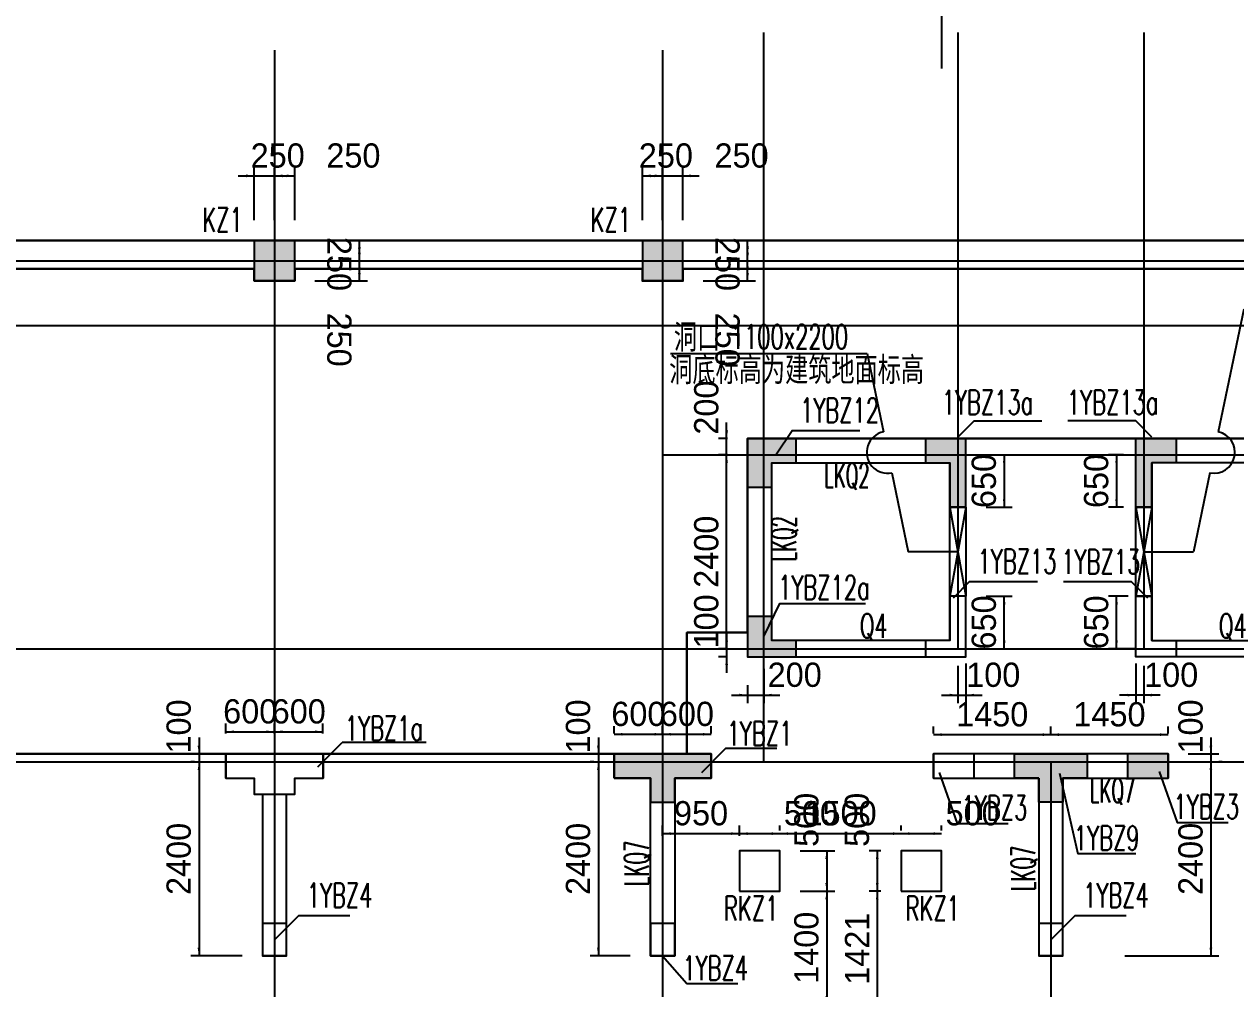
# Model space of a CAD drawing. Extents: x 387171 to 699106, y 11966 to 245688.
# Drawn here: x 615414 to 630395, y 222431 to 234364 of the extents above; entities that cross this region are included whole.
import ezdxf

# ---------------------------------------------------------------- set-up
doc = ezdxf.new("R2010")
doc.units = 0
doc.header["$LTSCALE"] = 100
doc.header["$MEASUREMENT"] = 0
for name, color, linetype in [('b边缘构件', 235, 'Continuous'), ('COLU', 7, 'Continuous'), ('DIM', 3, 'Continuous'), ('DOTE', 253, 'Continuous'), ('HATCH', 254, 'Continuous'), ('NUM', 7, 'Continuous'), ('Q-TEXT', 2, 'Continuous'), ('TEXT', 7, 'Continuous'), ('THIN', 7, 'Continuous'), ('wall-主楼', 2, 'Continuous'), ('wall-开洞', 5, 'Continuous'), ('Y阴影', 254, 'Continuous'), ('剪力墙开洞', 5, 'Continuous'), ('剪力墙身标注', 7, 'Continuous'), ('小尺寸', 4, 'Continuous')]:
    doc.layers.add(name, color=color, linetype=linetype)
doc.styles.add('hztxt', font='hztxt')
doc.styles.get("Standard").update_dxf_attribs({"font": 'standard'})
doc.dimstyles.get("Standard").update_dxf_attribs({"dimtxt": 300, "dimasz": 100, "dimexe": 100, "dimexo": 250, "dimgap": 100, "dimtad": 0, "dimtoh": 1, "dimdec": 0, "dimdsep": 46, "dimcen": 0.09, "dimclrt": 7, "dimadec": 0, "dimazin": 0, "dimtfac": 1, "dimtdec": 4, "dimtofl": 0, "dimtmove": 0, "dimatfit": 3, "dimfxl": 1, "dimtolj": 1, "dimtzin": 0, "dimarcsym": 0})

# ---------------------------------------------------------------- blocks, each defined once
blk = doc.blocks.new('*D383')
at = {"layer": '小尺寸', "color": 0, "linetype": 'ByBlock', "lineweight": -2}
for p, q in [((617908, 225588), (617908, 225711)), ((618508, 225588), (618508, 225711)), ((617908, 225611), (618508, 225611))]:
    blk.add_line(p, q, dxfattribs=at)
for points in [[(617908, 225611), (618008, 225627), (618008, 225594)], [(618508, 225611), (618408, 225594), (618408, 225627)]]:
    blk.add_solid(points, dxfattribs=at)
at = {"layer": '小尺寸', "color": 7, "linetype": 'Continuous', "lineweight": -2, "insert": (618208, 225861), "char_height": 300, "width": 556.67, "attachment_point": 5, "style": 'hztxt'}
blk.add_mtext('600', dxfattribs=at)
blk = doc.blocks.new('*D2960')
at = {"layer": '小尺寸', "color": 0, "linetype": 'ByBlock', "lineweight": -2}
for p, q in [((618508, 225588), (618508, 225711)), ((619108, 225588), (619108, 225711)), ((618508, 225611), (619108, 225611))]:
    blk.add_line(p, q, dxfattribs=at)
for points in [[(618508, 225611), (618608, 225627), (618608, 225594)], [(619108, 225611), (619008, 225594), (619008, 225627)]]:
    blk.add_solid(points, dxfattribs=at)
at = {"layer": '小尺寸', "color": 7, "linetype": 'Continuous', "lineweight": -2, "insert": (618808, 225861), "char_height": 300, "width": 556.67, "attachment_point": 5, "style": 'hztxt'}
blk.add_mtext('600', dxfattribs=at)
blk = doc.blocks.new('*D2564')
at = {"layer": '小尺寸', "color": 0, "linetype": 'ByBlock', "lineweight": -2}
for p, q in [((617575, 225538), (617575, 225038)), ((617658, 225338), (617475, 225338)), ((617519, 225238), (617475, 225238))]:
    blk.add_line(p, q, dxfattribs=at)
for points in [[(617575, 225338), (617558, 225438), (617591, 225438)], [(617575, 225238), (617591, 225138), (617558, 225138)]]:
    blk.add_solid(points, dxfattribs=at)
at = {"layer": '小尺寸', "color": 7, "linetype": 'Continuous', "lineweight": -2, "insert": (617325, 225676), "char_height": 300, "width": 476.67, "attachment_point": 5, "rotation": 90, "style": 'hztxt'}
blk.add_mtext('100', dxfattribs=at)
blk = doc.blocks.new('*D2138')
at = {"layer": '小尺寸', "color": 0, "linetype": 'ByBlock', "lineweight": -2}
for p, q in [((617519, 225238), (617475, 225238)), ((617575, 225238), (617575, 222838)), ((618108, 222838), (617475, 222838))]:
    blk.add_line(p, q, dxfattribs=at)
for points in [[(617575, 225238), (617591, 225138), (617558, 225138)], [(617575, 222838), (617558, 222938), (617591, 222938)]]:
    blk.add_solid(points, dxfattribs=at)
at = {"layer": '小尺寸', "color": 7, "linetype": 'Continuous', "lineweight": -2, "insert": (617325, 224038), "char_height": 300, "width": 785, "attachment_point": 5, "rotation": 90, "style": 'hztxt'}
blk.add_mtext('2400', dxfattribs=at)
blk = doc.blocks.new('*D2083')
at = {"layer": '小尺寸', "color": 0, "linetype": 'ByBlock', "lineweight": -2}
for p, q in [((622708, 225588), (622708, 225680)), ((623308, 225588), (623308, 225680)), ((622708, 225580), (623308, 225580))]:
    blk.add_line(p, q, dxfattribs=at)
for points in [[(622708, 225580), (622808, 225596), (622808, 225563)], [(623308, 225580), (623208, 225563), (623208, 225596)]]:
    blk.add_solid(points, dxfattribs=at)
at = {"layer": '小尺寸', "color": 7, "linetype": 'Continuous', "lineweight": -2, "insert": (623008, 225830), "char_height": 300, "width": 556.67, "attachment_point": 5, "style": 'hztxt'}
blk.add_mtext('600', dxfattribs=at)
blk = doc.blocks.new('*D1660')
at = {"layer": '小尺寸', "color": 0, "linetype": 'ByBlock', "lineweight": -2}
for p, q in [((623308, 225588), (623308, 225680)), ((623908, 225588), (623908, 225680)), ((623308, 225580), (623908, 225580))]:
    blk.add_line(p, q, dxfattribs=at)
for points in [[(623308, 225580), (623408, 225596), (623408, 225563)], [(623908, 225580), (623808, 225563), (623808, 225596)]]:
    blk.add_solid(points, dxfattribs=at)
at = {"layer": '小尺寸', "color": 7, "linetype": 'Continuous', "lineweight": -2, "insert": (623608, 225830), "char_height": 300, "width": 556.67, "attachment_point": 5, "style": 'hztxt'}
blk.add_mtext('600', dxfattribs=at)
blk = doc.blocks.new('*D1236')
at = {"layer": '小尺寸', "color": 0, "linetype": 'ByBlock', "lineweight": -2}
for p, q in [((626658, 225588), (626658, 225675)), ((628108, 225588), (628108, 225675)), ((626658, 225575), (628108, 225575))]:
    blk.add_line(p, q, dxfattribs=at)
for points in [[(626658, 225575), (626758, 225592), (626758, 225558)], [(628108, 225575), (628008, 225558), (628008, 225592)]]:
    blk.add_solid(points, dxfattribs=at)
at = {"layer": '小尺寸', "color": 7, "linetype": 'Continuous', "lineweight": -2, "insert": (627383, 225825), "char_height": 300, "width": 695, "attachment_point": 5, "style": 'hztxt'}
blk.add_mtext('1450', dxfattribs=at)
blk = doc.blocks.new('*D803')
at = {"layer": '小尺寸', "color": 0, "linetype": 'ByBlock', "lineweight": -2}
for p, q in [((628108, 225588), (628108, 225675)), ((629558, 225588), (629558, 225675)), ((628108, 225575), (629558, 225575))]:
    blk.add_line(p, q, dxfattribs=at)
for points in [[(628108, 225575), (628208, 225592), (628208, 225558)], [(629558, 225575), (629458, 225558), (629458, 225592)]]:
    blk.add_solid(points, dxfattribs=at)
at = {"layer": '小尺寸', "color": 7, "linetype": 'Continuous', "lineweight": -2, "insert": (628833, 225825), "char_height": 300, "width": 695, "attachment_point": 5, "style": 'hztxt'}
blk.add_mtext('1450', dxfattribs=at)
blk = doc.blocks.new('*D748')
at = {"layer": '小尺寸', "color": 0, "linetype": 'ByBlock', "lineweight": -2}
for p, q in [((630087, 225538), (630087, 225038)), ((629808, 225338), (630187, 225338)), ((629808, 225238), (630187, 225238))]:
    blk.add_line(p, q, dxfattribs=at)
for points in [[(630087, 225338), (630070, 225438), (630104, 225438)], [(630087, 225238), (630104, 225138), (630070, 225138)]]:
    blk.add_solid(points, dxfattribs=at)
at = {"layer": '小尺寸', "color": 7, "linetype": 'Continuous', "lineweight": -2, "insert": (629837, 225676), "char_height": 300, "width": 476.67, "attachment_point": 5, "rotation": 90, "style": 'hztxt'}
blk.add_mtext('100', dxfattribs=at)
blk = doc.blocks.new('*D343')
at = {"layer": '小尺寸', "color": 0, "linetype": 'ByBlock', "lineweight": -2}
for p, q in [((630087, 225238), (630087, 222838)), ((630225, 225238), (630187, 225238)), ((629025, 222838), (630187, 222838))]:
    blk.add_line(p, q, dxfattribs=at)
for points in [[(630087, 225238), (630104, 225138), (630070, 225138)], [(630087, 222838), (630070, 222938), (630104, 222938)]]:
    blk.add_solid(points, dxfattribs=at)
at = {"layer": '小尺寸', "color": 7, "linetype": 'Continuous', "lineweight": -2, "insert": (629837, 224038), "char_height": 300, "width": 785, "attachment_point": 5, "rotation": 90, "style": 'hztxt'}
blk.add_mtext('2400', dxfattribs=at)
blk = doc.blocks.new('*D2776')
at = {"layer": '小尺寸', "color": 0, "linetype": 'ByBlock', "lineweight": -2}
for p, q in [((622513, 225538), (622513, 225038)), ((622458, 225338), (622413, 225338)), ((622458, 225238), (622413, 225238))]:
    blk.add_line(p, q, dxfattribs=at)
for points in [[(622513, 225338), (622497, 225438), (622530, 225438)], [(622513, 225238), (622530, 225138), (622497, 225138)]]:
    blk.add_solid(points, dxfattribs=at)
at = {"layer": '小尺寸', "color": 7, "linetype": 'Continuous', "lineweight": -2, "insert": (622263, 225676), "char_height": 300, "width": 476.67, "attachment_point": 5, "rotation": 90, "style": 'hztxt'}
blk.add_mtext('100', dxfattribs=at)
blk = doc.blocks.new('*D2378')
at = {"layer": '小尺寸', "color": 0, "linetype": 'ByBlock', "lineweight": -2}
for p, q in [((622458, 225238), (622413, 225238)), ((622513, 225238), (622513, 222838)), ((622908, 222838), (622413, 222838))]:
    blk.add_line(p, q, dxfattribs=at)
for points in [[(622513, 225238), (622530, 225138), (622497, 225138)], [(622513, 222838), (622497, 222938), (622530, 222938)]]:
    blk.add_solid(points, dxfattribs=at)
at = {"layer": '小尺寸', "color": 7, "linetype": 'Continuous', "lineweight": -2, "insert": (622263, 224038), "char_height": 300, "width": 785, "attachment_point": 5, "rotation": 90, "style": 'hztxt'}
blk.add_mtext('2400', dxfattribs=at)
blk = doc.blocks.new('*D1930')
at = {"layer": '小尺寸', "color": 0, "linetype": 'ByBlock', "lineweight": -2}
for p, q in [((627308, 227288), (627631, 227288)), ((627531, 226638), (627531, 227288)), ((627308, 226638), (627631, 226638))]:
    blk.add_line(p, q, dxfattribs=at)
for points in [[(627531, 227288), (627548, 227188), (627515, 227188)], [(627531, 226638), (627515, 226738), (627548, 226738)]]:
    blk.add_solid(points, dxfattribs=at)
at = {"layer": '小尺寸', "color": 7, "linetype": 'Continuous', "lineweight": -2, "insert": (627281, 226963), "char_height": 300, "width": 556.67, "attachment_point": 5, "rotation": 90, "style": 'hztxt'}
blk.add_mtext('650', dxfattribs=at)
blk = doc.blocks.new('*D298')
at = {"layer": '小尺寸', "color": 0, "linetype": 'ByBlock', "lineweight": -2}
for p, q in [((629063, 227288), (628820, 227288)), ((628920, 226638), (628920, 227288)), ((629150, 226638), (628820, 226638))]:
    blk.add_line(p, q, dxfattribs=at)
for points in [[(628920, 227288), (628937, 227188), (628904, 227188)], [(628920, 226638), (628904, 226738), (628937, 226738)]]:
    blk.add_solid(points, dxfattribs=at)
at = {"layer": '小尺寸', "color": 7, "linetype": 'Continuous', "lineweight": -2, "insert": (628670, 226963), "char_height": 300, "width": 556.67, "attachment_point": 5, "rotation": 90, "style": 'hztxt'}
blk.add_mtext('650', dxfattribs=at)
blk = doc.blocks.new('*D249')
at = {"layer": '小尺寸', "color": 0, "linetype": 'ByBlock', "lineweight": -2}
for p, q in [((624099, 226838), (624099, 226338)), ((624108, 226638), (623999, 226638)), ((624108, 226538), (623999, 226538))]:
    blk.add_line(p, q, dxfattribs=at)
for points in [[(624099, 226638), (624083, 226738), (624116, 226738)], [(624099, 226538), (624116, 226438), (624083, 226438)]]:
    blk.add_solid(points, dxfattribs=at)
at = {"layer": '小尺寸', "color": 7, "linetype": 'Continuous', "lineweight": -2, "insert": (623849, 226976), "char_height": 300, "width": 476.67, "attachment_point": 5, "rotation": 90, "style": 'hztxt'}
blk.add_mtext('100', dxfattribs=at)
blk = doc.blocks.new('*D2828')
at = {"layer": '小尺寸', "color": 0, "linetype": 'ByBlock', "lineweight": -2}
for p, q in [((624108, 229038), (623999, 229038)), ((624099, 226638), (624099, 229038)), ((624108, 226638), (623999, 226638))]:
    blk.add_line(p, q, dxfattribs=at)
for points in [[(624099, 229038), (624116, 228938), (624083, 228938)], [(624099, 226638), (624083, 226738), (624116, 226738)]]:
    blk.add_solid(points, dxfattribs=at)
at = {"layer": '小尺寸', "color": 7, "linetype": 'Continuous', "lineweight": -2, "insert": (623849, 227838), "char_height": 300, "width": 785, "attachment_point": 5, "rotation": 90, "style": 'hztxt'}
blk.add_mtext('2400', dxfattribs=at)
blk = doc.blocks.new('*D2431')
at = {"layer": '小尺寸', "color": 0, "linetype": 'ByBlock', "lineweight": -2}
for p, q in [((624099, 228838), (624099, 229438)), ((624108, 229238), (623999, 229238)), ((624108, 229038), (623999, 229038))]:
    blk.add_line(p, q, dxfattribs=at)
for points in [[(624099, 229238), (624083, 229338), (624116, 229338)], [(624099, 229038), (624116, 228938), (624083, 228938)]]:
    blk.add_solid(points, dxfattribs=at)
at = {"layer": '小尺寸', "color": 7, "linetype": 'Continuous', "lineweight": -2, "insert": (623849, 229621), "char_height": 300, "width": 566.67, "attachment_point": 5, "rotation": 90, "style": 'hztxt'}
blk.add_mtext('200', dxfattribs=at)
blk = doc.blocks.new('*D1990')
at = {"layer": '小尺寸', "color": 0, "linetype": 'ByBlock', "lineweight": -2}
for p, q in [((624558, 226389), (624558, 225964)), ((624358, 226187), (624358, 225964)), ((624158, 226064), (624758, 226064))]:
    blk.add_line(p, q, dxfattribs=at)
for points in [[(624358, 226064), (624258, 226048), (624258, 226081)], [(624558, 226064), (624658, 226081), (624658, 226048)]]:
    blk.add_solid(points, dxfattribs=at)
at = {"layer": '小尺寸', "color": 7, "linetype": 'Continuous', "lineweight": -2, "insert": (624941, 226314), "char_height": 300, "width": 566.67, "attachment_point": 5, "style": 'hztxt'}
blk.add_mtext('200', dxfattribs=at)
blk = doc.blocks.new('*D1938')
at = {"layer": '小尺寸', "color": 0, "linetype": 'ByBlock', "lineweight": -2}
for p, q in [((626958, 226425), (626958, 225964)), ((627058, 226456), (627058, 225964)), ((626758, 226064), (627258, 226064))]:
    blk.add_line(p, q, dxfattribs=at)
for points in [[(626958, 226064), (626858, 226048), (626858, 226081)], [(627058, 226064), (627158, 226081), (627158, 226048)]]:
    blk.add_solid(points, dxfattribs=at)
at = {"layer": '小尺寸', "color": 7, "linetype": 'Continuous', "lineweight": -2, "insert": (627396, 226314), "char_height": 300, "width": 476.67, "attachment_point": 5, "style": 'hztxt'}
blk.add_mtext('100', dxfattribs=at)
blk = doc.blocks.new('*D206')
at = {"layer": '小尺寸', "color": 0, "linetype": 'ByBlock', "lineweight": -2}
for p, q in [((629158, 226456), (629158, 225964)), ((629258, 226425), (629258, 225964)), ((629458, 226064), (628958, 226064))]:
    blk.add_line(p, q, dxfattribs=at)
for points in [[(629158, 226064), (629058, 226048), (629058, 226081)], [(629258, 226064), (629358, 226081), (629358, 226048)]]:
    blk.add_solid(points, dxfattribs=at)
at = {"layer": '小尺寸', "color": 7, "linetype": 'Continuous', "lineweight": -2, "insert": (629596, 226314), "char_height": 300, "width": 476.67, "attachment_point": 5, "style": 'hztxt'}
blk.add_mtext('100', dxfattribs=at)
blk = doc.blocks.new('*D319')
at = {"layer": '小尺寸', "color": 0, "linetype": 'ByBlock', "lineweight": -2}
for p, q in [((627308, 229038), (627631, 229038)), ((627531, 229038), (627531, 228388)), ((627308, 228388), (627631, 228388))]:
    blk.add_line(p, q, dxfattribs=at)
for points in [[(627531, 229038), (627548, 228938), (627515, 228938)], [(627531, 228388), (627515, 228488), (627548, 228488)]]:
    blk.add_solid(points, dxfattribs=at)
at = {"layer": '小尺寸', "color": 7, "linetype": 'Continuous', "lineweight": -2, "insert": (627281, 228713), "char_height": 300, "width": 556.67, "attachment_point": 5, "rotation": 90, "style": 'hztxt'}
blk.add_mtext('650', dxfattribs=at)
blk = doc.blocks.new('*D273')
at = {"layer": '小尺寸', "color": 0, "linetype": 'ByBlock', "lineweight": -2}
for p, q in [((629008, 229038), (628820, 229038)), ((628920, 229038), (628920, 228388)), ((629008, 228388), (628820, 228388))]:
    blk.add_line(p, q, dxfattribs=at)
for points in [[(628920, 229038), (628937, 228938), (628904, 228938)], [(628920, 228388), (628904, 228488), (628937, 228488)]]:
    blk.add_solid(points, dxfattribs=at)
at = {"layer": '小尺寸', "color": 7, "linetype": 'Continuous', "lineweight": -2, "insert": (628670, 228713), "char_height": 300, "width": 556.67, "attachment_point": 5, "rotation": 90, "style": 'hztxt'}
blk.add_mtext('650', dxfattribs=at)
blk = doc.blocks.new('*D1244')
at = {"layer": 'DIM', "color": 0, "linetype": 'ByBlock', "lineweight": -2}
for p, q in [((623058, 231938), (623058, 232588)), ((623308, 231938), (623308, 232588)), ((623058, 232488), (623308, 232488))]:
    blk.add_line(p, q, dxfattribs=at)
for points in [[(623058, 232488), (623158, 232505), (623158, 232471)], [(623308, 232488), (623208, 232471), (623208, 232505)]]:
    blk.add_solid(points, dxfattribs=at)
at = {"layer": 'DIM', "color": 7, "linetype": 'Continuous', "lineweight": -2, "insert": (623348, 232738), "char_height": 300, "width": 566.67, "attachment_point": 5, "style": 'hztxt'}
blk.add_mtext('250', dxfattribs=at)
blk = doc.blocks.new('*D823')
at = {"layer": 'DIM', "color": 0, "linetype": 'ByBlock', "lineweight": -2}
for p, q in [((623308, 231938), (623308, 232588)), ((623558, 231938), (623558, 232588)), ((623108, 232488), (623758, 232488))]:
    blk.add_line(p, q, dxfattribs=at)
for points in [[(623308, 232488), (623208, 232471), (623208, 232505)], [(623558, 232488), (623658, 232505), (623658, 232471)]]:
    blk.add_solid(points, dxfattribs=at)
at = {"layer": 'DIM', "color": 7, "linetype": 'Continuous', "lineweight": -2, "insert": (624284, 232738), "char_height": 300, "width": 566.67, "attachment_point": 5, "style": 'hztxt'}
blk.add_mtext('250', dxfattribs=at)
blk = doc.blocks.new('*D380')
at = {"layer": 'DIM', "color": 0, "linetype": 'ByBlock', "lineweight": -2}
for p, q in [((623808, 231438), (624458, 231438)), ((624358, 231188), (624358, 231438)), ((623808, 231188), (624458, 231188))]:
    blk.add_line(p, q, dxfattribs=at)
for points in [[(624358, 231438), (624375, 231338), (624341, 231338)], [(624358, 231188), (624341, 231288), (624375, 231288)]]:
    blk.add_solid(points, dxfattribs=at)
at = {"layer": 'DIM', "color": 7, "linetype": 'Continuous', "lineweight": -2, "insert": (624108, 230462), "char_height": 300, "width": 566.67, "attachment_point": 5, "rotation": 270, "style": 'hztxt'}
blk.add_mtext('250', dxfattribs=at)
blk = doc.blocks.new('*D2969')
at = {"layer": 'DIM', "color": 0, "linetype": 'ByBlock', "lineweight": -2}
for p, q in [((623808, 231688), (624458, 231688)), ((624358, 231438), (624358, 231688)), ((623808, 231438), (624458, 231438))]:
    blk.add_line(p, q, dxfattribs=at)
for points in [[(624358, 231688), (624375, 231588), (624341, 231588)], [(624358, 231438), (624341, 231538), (624375, 231538)]]:
    blk.add_solid(points, dxfattribs=at)
at = {"layer": 'DIM', "color": 7, "linetype": 'Continuous', "lineweight": -2, "insert": (624108, 231398), "char_height": 300, "width": 566.67, "attachment_point": 5, "rotation": 270, "style": 'hztxt'}
blk.add_mtext('250', dxfattribs=at)
blk = doc.blocks.new('*D2883')
at = {"layer": 'DIM', "color": 0, "linetype": 'ByBlock', "lineweight": -2}
for p, q in [((618258, 231938), (618258, 232588)), ((618508, 231938), (618508, 232588)), ((618058, 232488), (618708, 232488))]:
    blk.add_line(p, q, dxfattribs=at)
for points in [[(618258, 232488), (618158, 232471), (618158, 232505)], [(618508, 232488), (618608, 232505), (618608, 232471)]]:
    blk.add_solid(points, dxfattribs=at)
at = {"layer": 'DIM', "color": 7, "linetype": 'Continuous', "lineweight": -2, "insert": (618548, 232738), "char_height": 300, "width": 566.67, "attachment_point": 5, "style": 'hztxt'}
blk.add_mtext('250', dxfattribs=at)
blk = doc.blocks.new('*D2494')
at = {"layer": 'DIM', "color": 0, "linetype": 'ByBlock', "lineweight": -2}
for p, q in [((618508, 231938), (618508, 232588)), ((618758, 231938), (618758, 232588)), ((618508, 232488), (618758, 232488))]:
    blk.add_line(p, q, dxfattribs=at)
for points in [[(618508, 232488), (618608, 232505), (618608, 232471)], [(618758, 232488), (618658, 232471), (618658, 232505)]]:
    blk.add_solid(points, dxfattribs=at)
at = {"layer": 'DIM', "color": 7, "linetype": 'Continuous', "lineweight": -2, "insert": (619484, 232738), "char_height": 300, "width": 566.67, "attachment_point": 5, "style": 'hztxt'}
blk.add_mtext('250', dxfattribs=at)
blk = doc.blocks.new('*D2014')
at = {"layer": 'DIM', "color": 0, "linetype": 'ByBlock', "lineweight": -2}
for p, q in [((619008, 231438), (619658, 231438)), ((619558, 231188), (619558, 231438)), ((619008, 231188), (619658, 231188))]:
    blk.add_line(p, q, dxfattribs=at)
for points in [[(619558, 231438), (619575, 231338), (619541, 231338)], [(619558, 231188), (619541, 231288), (619575, 231288)]]:
    blk.add_solid(points, dxfattribs=at)
at = {"layer": 'DIM', "color": 7, "linetype": 'Continuous', "lineweight": -2, "insert": (619308, 230462), "char_height": 300, "width": 566.67, "attachment_point": 5, "rotation": 270, "style": 'hztxt'}
blk.add_mtext('250', dxfattribs=at)
blk = doc.blocks.new('*D1976')
at = {"layer": 'DIM', "color": 0, "linetype": 'ByBlock', "lineweight": -2}
for p, q in [((619008, 231688), (619658, 231688)), ((619558, 231438), (619558, 231688)), ((619008, 231438), (619658, 231438))]:
    blk.add_line(p, q, dxfattribs=at)
for points in [[(619558, 231688), (619575, 231588), (619541, 231588)], [(619558, 231438), (619541, 231538), (619575, 231538)]]:
    blk.add_solid(points, dxfattribs=at)
at = {"layer": 'DIM', "color": 7, "linetype": 'Continuous', "lineweight": -2, "insert": (619308, 231398), "char_height": 300, "width": 566.67, "attachment_point": 5, "rotation": 270, "style": 'hztxt'}
blk.add_mtext('250', dxfattribs=at)
blk = doc.blocks.new('*D901')
at = {"layer": '小尺寸', "color": 0, "linetype": 'ByBlock', "lineweight": -2}
for p, q in [((623308, 224322), (623308, 224451)), ((624258, 224322), (624258, 224451)), ((623308, 224351), (624258, 224351))]:
    blk.add_line(p, q, dxfattribs=at)
for points in [[(623308, 224351), (623408, 224367), (623408, 224334)], [(624258, 224351), (624158, 224334), (624158, 224367)]]:
    blk.add_solid(points, dxfattribs=at)
at = {"layer": '小尺寸', "color": 7, "linetype": 'Continuous', "lineweight": -2, "insert": (623783, 224601), "char_height": 300, "width": 556.67, "attachment_point": 5, "style": 'hztxt'}
blk.add_mtext('950', dxfattribs=at)
blk = doc.blocks.new('*D496')
at = {"layer": '小尺寸', "color": 0, "linetype": 'ByBlock', "lineweight": -2}
for p, q in [((624258, 224322), (624258, 224451)), ((624758, 224388), (624758, 224451)), ((624258, 224351), (624758, 224351))]:
    blk.add_line(p, q, dxfattribs=at)
for points in [[(624258, 224351), (624358, 224367), (624358, 224334)], [(624758, 224351), (624658, 224334), (624658, 224367)]]:
    blk.add_solid(points, dxfattribs=at)
at = {"layer": '小尺寸', "color": 7, "linetype": 'Continuous', "lineweight": -2, "insert": (625141, 224601), "char_height": 300, "width": 566.67, "attachment_point": 5, "style": 'hztxt'}
blk.add_mtext('500', dxfattribs=at)
blk = doc.blocks.new('*D78')
at = {"layer": '小尺寸', "color": 0, "linetype": 'ByBlock', "lineweight": -2}
for p, q in [((624758, 224388), (624758, 224451)), ((626258, 224388), (626258, 224451)), ((624758, 224351), (626258, 224351))]:
    blk.add_line(p, q, dxfattribs=at)
for points in [[(624758, 224351), (624858, 224367), (624858, 224334)], [(626258, 224351), (626158, 224334), (626158, 224367)]]:
    blk.add_solid(points, dxfattribs=at)
at = {"layer": '小尺寸', "color": 7, "linetype": 'Continuous', "lineweight": -2, "insert": (625508, 224601), "char_height": 300, "width": 690, "attachment_point": 5, "style": 'hztxt'}
blk.add_mtext('1500', dxfattribs=at)
blk = doc.blocks.new('*D32')
at = {"layer": '小尺寸', "color": 0, "linetype": 'ByBlock', "lineweight": -2}
for p, q in [((626258, 224388), (626258, 224451)), ((626758, 224388), (626758, 224451)), ((626258, 224351), (626758, 224351))]:
    blk.add_line(p, q, dxfattribs=at)
for points in [[(626258, 224351), (626358, 224367), (626358, 224334)], [(626758, 224351), (626658, 224334), (626658, 224367)]]:
    blk.add_solid(points, dxfattribs=at)
at = {"layer": '小尺寸', "color": 7, "linetype": 'Continuous', "lineweight": -2, "insert": (627141, 224601), "char_height": 300, "width": 566.67, "attachment_point": 5, "style": 'hztxt'}
blk.add_mtext('500', dxfattribs=at)
blk = doc.blocks.new('*D2625')
at = {"layer": '小尺寸', "color": 0, "linetype": 'ByBlock', "lineweight": -2}
for p, q in [((625008, 224138), (625437, 224138)), ((625337, 224138), (625337, 223638)), ((625008, 223638), (625437, 223638))]:
    blk.add_line(p, q, dxfattribs=at)
for points in [[(625337, 224138), (625353, 224038), (625320, 224038)], [(625337, 223638), (625320, 223738), (625353, 223738)]]:
    blk.add_solid(points, dxfattribs=at)
at = {"layer": '小尺寸', "color": 7, "linetype": 'Continuous', "lineweight": -2, "insert": (625087, 224521), "char_height": 300, "width": 566.67, "attachment_point": 5, "rotation": 90, "style": 'hztxt'}
blk.add_mtext('500', dxfattribs=at)
blk = doc.blocks.new('*D2208')
at = {"layer": '小尺寸', "color": 0, "linetype": 'ByBlock', "lineweight": -2}
for p, q in [((625008, 223638), (625437, 223638)), ((625337, 223638), (625337, 222238)), ((625008, 222238), (625437, 222238))]:
    blk.add_line(p, q, dxfattribs=at)
for points in [[(625337, 223638), (625353, 223538), (625320, 223538)], [(625337, 222238), (625320, 222338), (625353, 222338)]]:
    blk.add_solid(points, dxfattribs=at)
at = {"layer": '小尺寸', "color": 7, "linetype": 'Continuous', "lineweight": -2, "insert": (625087, 222938), "char_height": 300, "width": 695, "attachment_point": 5, "rotation": 90, "style": 'hztxt'}
blk.add_mtext('1400', dxfattribs=at)
blk = doc.blocks.new('*D1762')
at = {"layer": '小尺寸', "color": 0, "linetype": 'ByBlock', "lineweight": -2}
for p, q in [((626008, 224138), (625862, 224138)), ((625962, 224138), (625962, 223638)), ((626008, 223638), (625862, 223638))]:
    blk.add_line(p, q, dxfattribs=at)
for points in [[(625962, 224138), (625978, 224038), (625945, 224038)], [(625962, 223638), (625945, 223738), (625978, 223738)]]:
    blk.add_solid(points, dxfattribs=at)
at = {"layer": '小尺寸', "color": 7, "linetype": 'Continuous', "lineweight": -2, "insert": (625712, 224521), "char_height": 300, "width": 566.67, "attachment_point": 5, "rotation": 90, "style": 'hztxt'}
blk.add_mtext('500', dxfattribs=at)
blk = doc.blocks.new('*D1722')
at = {"layer": '小尺寸', "color": 0, "linetype": 'ByBlock', "lineweight": -2}
for p, q in [((626008, 223638), (625862, 223638)), ((625962, 223638), (625962, 222216)), ((626008, 222216), (625862, 222216))]:
    blk.add_line(p, q, dxfattribs=at)
for points in [[(625962, 223638), (625978, 223538), (625945, 223538)], [(625962, 222216), (625945, 222316), (625978, 222316)]]:
    blk.add_solid(points, dxfattribs=at)
at = {"layer": '小尺寸', "color": 7, "linetype": 'Continuous', "lineweight": -2, "insert": (625712, 222927), "char_height": 300, "width": 690, "attachment_point": 5, "rotation": 90, "style": 'hztxt'}
blk.add_mtext('1421', dxfattribs=at)

msp = doc.modelspace()

# ---------------------------------------------------------------- hatches: boundary and pattern name
at = {"layer": 'HATCH'}
for points in [[(618258.1, 231187.9), (618758.1, 231187.9), (618758.1, 231687.9), (618258.1, 231687.9)], [(623058.1, 231187.9), (623558.1, 231187.9), (623558.1, 231687.9), (623058.1, 231687.9)]]:
    msp.add_hatch(color=256, dxfattribs=at).paths.add_polyline_path(points, flags=0)
at = {"layer": 'Y阴影'}
for points in [[(624358.1, 229237.9), (624358.1, 228637.9), (624658.1, 228637.9), (624658.1, 228937.9), (624958.1, 228937.9), (624958.1, 229237.9)], [(626558.1, 229237.9), (626558.1, 228937.9), (626858.1, 228937.9), (626858.1, 228387.9), (627058.1, 228387.9), (627058.1, 229237.9)], [(629658.1, 229237.9), (629658.1, 228937.9), (629358.1, 228937.9), (629358.1, 228387.9), (629158.1, 228387.9), (629158.1, 229237.9)], [(624358.1, 227037.9), (624358.1, 226537.9), (624958.1, 226537.9), (624958.1, 226737.9), (624658.1, 226737.9), (624658.1, 227037.9)], [(622708.1, 225037.9), (623158.1, 225037.9), (623158.1, 224737.9), (623458.1, 224737.9), (623458.1, 225037.9), (623908.1, 225037.9), (623908.1, 225337.9), (622708.1, 225337.9)]]:
    msp.add_hatch(color=256, dxfattribs=at).paths.add_polyline_path(points, flags=0)
h = msp.add_hatch(dxfattribs=at)
h.set_pattern_fill('ANSI31', color=256, scale=25, style=0)
h.set_pattern_definition([])
h.paths.add_polyline_path([(626558.1, 226737.9), (626558.1, 226537.9), (627058.1, 226537.9), (627058.1, 227287.9), (626858.1, 227287.9), (626858.1, 226737.9)], flags=0)
h = msp.add_hatch(dxfattribs=at)
h.set_pattern_fill('ANSI31', color=256, scale=25, style=0)
h.set_pattern_definition([])
h.paths.add_polyline_path([(629658.1, 226737.9), (629658.1, 226537.9), (629158.1, 226537.9), (629158.1, 227287.9), (629358.1, 227287.9), (629358.1, 226737.9)], flags=0)
h = msp.add_hatch(dxfattribs=at)
h.set_pattern_fill('ANSI31', color=256, scale=25, style=0)
h.set_pattern_definition([])
h.paths.add_polyline_path([(617908.1, 225337.9), (617908.1, 225037.9), (618258.1, 225037.9), (618258.1, 224837.9), (618758.1, 224837.9), (618758.1, 225037.9), (619108.1, 225037.9), (619108.1, 225337.9)], flags=0)
h = msp.add_hatch(dxfattribs=at)
h.set_pattern_fill('ANSI31', color=256, scale=25, style=0)
h.set_pattern_definition([])
h.paths.add_polyline_path([(626658.1, 225187.9), (626658.1, 225037.9), (627158.1, 225037.9), (627158.1, 225187.9)], flags=0)
h.paths.add_polyline_path([(626708.1, 225337.9), (626858.1, 225187.9), (627158.1, 225187.9), (627158.1, 225337.9)], flags=0)
h.paths.add_polyline_path([(626708.1, 225337.9), (626658.1, 225337.9), (626658.1, 225187.9), (626858.1, 225187.9)], flags=0)
h = msp.add_hatch(color=256, dxfattribs=at)
h.paths.add_polyline_path([(627658.1, 225237.9), (627658.1, 225037.9), (627958.1, 225037.9), (627958.1, 224737.9), (628108.1, 224737.9), (628108.1, 225237.9)], flags=0)
h.paths.add_polyline_path([(627658.1, 225337.9), (627658.1, 225237.9), (628108.1, 225237.9), (628108.1, 225337.9)], flags=0)
h.paths.add_polyline_path([(628108.1, 225337.9), (628108.1, 225237.9), (628558.1, 225237.9), (628558.1, 225337.9)], flags=0)
h.paths.add_polyline_path([(628108.1, 225237.9), (628108.1, 224737.9), (628258.1, 224737.9), (628258.1, 225037.9), (628558.1, 225037.9), (628558.1, 225237.9)], flags=0)
h = msp.add_hatch(color=256, dxfattribs=at)
h.paths.add_polyline_path([(629058.1, 225187.9), (629058.1, 225037.9), (629558.1, 225037.9), (629558.1, 225187.9)], flags=0)
h.paths.add_polyline_path([(629108.1, 225337.9), (629258.1, 225187.9), (629558.1, 225187.9), (629558.1, 225337.9)], flags=0)
h.paths.add_polyline_path([(629108.1, 225337.9), (629058.1, 225337.9), (629058.1, 225187.9), (629258.1, 225187.9)], flags=0)
h = msp.add_hatch(dxfattribs=at)
h.set_pattern_fill('ANSI31', color=256, scale=25, style=0)
h.set_pattern_definition([])
h.paths.add_polyline_path([(618358.1, 223237.9), (618358.1, 222837.9), (618658.1, 222837.9), (618658.1, 223237.9)], flags=0)
h = msp.add_hatch(dxfattribs=at)
h.set_pattern_fill('ANSI31', color=256, scale=25, style=0)
h.set_pattern_definition([])
h.paths.add_polyline_path([(623158.1, 223237.9), (623158.1, 222837.9), (623458.1, 222837.9), (623458.1, 223237.9)], flags=0)
h = msp.add_hatch(dxfattribs=at)
h.set_pattern_fill('ANSI31', color=256, scale=25, style=0)
h.set_pattern_definition([])
h.paths.add_polyline_path([(627958.1, 223237.9), (627958.1, 222837.9), (628258.1, 222837.9), (628258.1, 223237.9)], flags=0)

# ---------------------------------------------------------------- linework, layer by layer
at = {"color": 6, "lineweight": 30}
for points in [[(476181.3, 232428.8), (494258.1, 233154.4), (494258.1, 231537.9), (540808.1, 231537.9), (540808.1, 232387.9), (590208.1, 232387.9), (590208.1, 232187.9), (593108.1, 232187.9), (593108.1, 230737.9), (608058.1, 230737.9), (608058.1, 231687.9), (648158.1, 231687.9), (648158.1, 230737.9), (657058.1, 230737.9), (657158.1, 196187.9), (658248.2, 196187.9), (663075.9, 83077.9), (659946, 47787.8), (654318.1, 48286.9), (653832.2, 42808.4), (496133.5, 56794.9), (482757.4, 68610.1), (476181.3, 232428.8)], [(631456.8, 231337.9), (631456.8, 231687.9), (611108.1, 231687.9), (611108.1, 231337.9), (612693.4, 231337.9), (613458.1, 231337.9), (613708.1, 231337.9), (614953, 231337.9), (618258.1, 231337.9), (618258.1, 231187.9), (618758.1, 231187.9), (618758.1, 231337.9), (623058.1, 231337.9), (623058.1, 231187.9), (623558.1, 231187.9), (623558.1, 231337.9), (631458.1, 231337.9)]]:
    msp.add_lwpolyline(points, dxfattribs=at)
at = {"color": 1, "lineweight": 30}
msp.add_lwpolyline([(608308.1, 217037.9), (652208.1, 217037.9), (652208.1, 225137.9), (652808.1, 225137.9), (652808.1, 228587.9), (652208.1, 228587.9), (652208.1, 230737.9), (648158.1, 230737.9), (648158.1, 231687.9), (645108.1, 231687.9), (645108.1, 229737.9), (642408.1, 229737.9), (642408.1, 225337.9), (631758.1, 225337.9), (631758.1, 229237.9), (624358.1, 229237.9), (624358.1, 226837.9), (623608.1, 226837.9), (623608.1, 225337.9), (613908.1, 225337.9)], dxfattribs=at)
at = {"layer": 'b边缘构件'}
for points in [[(624358.1, 229237.9), (624358.1, 228637.9), (624658.1, 228637.9), (624658.1, 228937.9), (624958.1, 228937.9), (624958.1, 229237.9), (624358.1, 229237.9)], [(626558.1, 229237.9), (626558.1, 228937.9), (626858.1, 228937.9), (626858.1, 228387.9), (627058.1, 228387.9), (627058.1, 229237.9), (626558.1, 229237.9)], [(627058.1, 228387.9), (627058.1, 229237.9)], [(629158.1, 228387.9), (629158.1, 229237.9)], [(629658.1, 229237.9), (629658.1, 228937.9), (629358.1, 228937.9), (629358.1, 228387.9), (629158.1, 228387.9), (629158.1, 229237.9), (629658.1, 229237.9)], [(626858.1, 228387.9), (626858.1, 228937.9)], [(629358.1, 228387.9), (629358.1, 228937.9)], [(627058.1, 228387.9), (626858.1, 228387.9)], [(629158.1, 228387.9), (629358.1, 228387.9)], [(626558.1, 226737.9), (626558.1, 226537.9), (627058.1, 226537.9), (627058.1, 227287.9), (626858.1, 227287.9), (626858.1, 226737.9), (626558.1, 226737.9)], [(626858.1, 226737.9), (626858.1, 227287.9)], [(627058.1, 227287.9), (626858.1, 227287.9)], [(627058.1, 226537.9), (627058.1, 227287.9)], [(629158.1, 226537.9), (629158.1, 227287.9)], [(629158.1, 227287.9), (629358.1, 227287.9)], [(629658.1, 226737.9), (629658.1, 226537.9), (629158.1, 226537.9), (629158.1, 227287.9), (629358.1, 227287.9), (629358.1, 226737.9), (629658.1, 226737.9)], [(629358.1, 226737.9), (629358.1, 227287.9)], [(624358.1, 227037.9), (624358.1, 226537.9), (624958.1, 226537.9), (624958.1, 226737.9), (624658.1, 226737.9), (624658.1, 227037.9), (624358.1, 227037.9)], [(617908.1, 225337.9), (618658.1, 225337.9)], [(617908.1, 225037.9), (617908.1, 225337.9)], [(617908.1, 225337.9), (617908.1, 225037.9), (618258.1, 225037.9), (618258.1, 224837.9), (618758.1, 224837.9), (618758.1, 225037.9), (619108.1, 225037.9), (619108.1, 225337.9), (617908.1, 225337.9)], [(618658.1, 225337.9), (619108.1, 225337.9)], [(619108.1, 225337.9), (619108.1, 225037.9)], [(622708.1, 225337.9), (623458.1, 225337.9)], [(622708.1, 225037.9), (622708.1, 225337.9)], [(622708.1, 225037.9), (623158.1, 225037.9), (623158.1, 224737.9), (623458.1, 224737.9), (623458.1, 225037.9), (623908.1, 225037.9), (623908.1, 225337.9), (622708.1, 225337.9), (622708.1, 225037.9)], [(626658.1, 225037.9), (626658.1, 225337.9)], [(626658.1, 225037.9), (627158.1, 225037.9), (627158.1, 225337.9), (626658.1, 225337.9), (626658.1, 225037.9)], [(629058.1, 225037.9), (629558.1, 225037.9), (629558.1, 225337.9), (629058.1, 225337.9), (629058.1, 225037.9)], [(629558.1, 225337.9), (629558.1, 225037.9)], [(617908.1, 225037.9), (618258.1, 225037.9)], [(618758.1, 225037.9), (619108.1, 225037.9)], [(622708.1, 225037.9), (623158.1, 225037.9)], [(618358.1, 223237.9), (618358.1, 222837.9), (618658.1, 222837.9), (618658.1, 223237.9), (618358.1, 223237.9)], [(623158.1, 223237.9), (623158.1, 222837.9), (623458.1, 222837.9), (623458.1, 223237.9), (623158.1, 223237.9)], [(627958.1, 223237.9), (627958.1, 222837.9), (628258.1, 222837.9), (628258.1, 223237.9), (627958.1, 223237.9)], [(618658.1, 222837.9), (618358.1, 222837.9)], [(623458.1, 222837.9), (623158.1, 222837.9)], [(628258.1, 222837.9), (627958.1, 222837.9)]]:
    msp.add_lwpolyline(points, dxfattribs=at)
msp.add_lwpolyline([(627958.1, 225037.9), (627658.1, 225037.9), (627658.1, 225337.9), (628558.1, 225337.9), (628558.1, 225037.9), (628258.1, 225037.9), (628258.1, 224737.9), (627958.1, 224737.9)], close=True, dxfattribs=at)
at = {"layer": 'COLU'}
for points in [[(618258.1, 231187.9), (618758.1, 231187.9), (618758.1, 231687.9), (618258.1, 231687.9)], [(623058.1, 231187.9), (623558.1, 231187.9), (623558.1, 231687.9), (623058.1, 231687.9)], [(624258.1, 223637.9), (624758.1, 223637.9), (624758.1, 224137.9), (624258.1, 224137.9)], [(626258.1, 223637.9), (626758.1, 223637.9), (626758.1, 224137.9), (626258.1, 224137.9)]]:
    msp.add_lwpolyline(points, close=True, dxfattribs=at)
at = {"layer": 'DOTE'}
for p, q in [((626758.1, 238913.1), (626758.1, 233815.4)), ((624558.1, 225237.9), (624558.1, 234260.7)), ((626958.1, 234260.7), (626958.1, 226637.9)), ((629258.1, 234260.7), (629258.1, 226637.9)), ((618508.1, 234041.4), (618508.1, 216247.2)), ((623308.1, 234041.4), (623308.1, 216247.2)), ((608308.1, 231437.9), (664810.3, 231437.9)), ((590108.1, 230637.9), (664810.3, 230637.9)), ((623308.1, 229037.9), (632908.1, 229037.9)), ((599084.7, 226637.9), (664768.6, 226637.9)), ((599084.7, 225237.9), (664768.6, 225237.9)), ((628108.1, 225237.9), (628108.1, 216466.5))]:
    msp.add_line(p, q, dxfattribs=at)
at = {"layer": 'THIN', "color": 200}
for p, q in [((619044.6, 225176.7), (619344.6, 225476.7)), ((620383.4, 225476.7), (619344.6, 225476.7)), ((628215.5, 225100.1), (628440.5, 224100.9)), ((629160.6, 224101.2), (628440.5, 224101.2))]:
    msp.add_line(p, q, dxfattribs=at)
for points in [[(626958.1, 229256), (627158.1, 229456), (627998.1, 229456)], [(629358.6, 229256), (629158.6, 229456), (628318.6, 229456)], [(624708.1, 229037.9), (624908.1, 229337.9), (625748.1, 229337.9)], [(626903, 227268.8), (627103, 227468.8), (627943, 227468.8)], [(629305.6, 227263.7), (629105.6, 227463.7), (628265.6, 227463.7)], [(624558.1, 226787.9), (624758.1, 227199.5), (625816.9, 227199.5)], [(623791.2, 225107.6), (624091.2, 225407.6), (624721.2, 225407.6)], [(626726.6, 225104.7), (626951.6, 224474.7), (627581.6, 224474.7)], [(629446.2, 225119.4), (629671.2, 224489.5), (630301.2, 224489.5)], [(618508.1, 223037.9), (618808.1, 223337.9), (619438.1, 223337.9)], [(628108.1, 223037.9), (628408.1, 223337.9), (629038.1, 223337.9)], [(623308.1, 222837.9), (623608.1, 222497), (624238.1, 222497)]]:
    msp.add_lwpolyline(points, dxfattribs=at)
at = {"layer": 'wall-主楼'}
for points in [[(626858.1, 228387.9), (627058.1, 228387.9), (627058.1, 229237.9), (624358.1, 229237.9), (624358.1, 226537.9), (627058.1, 226537.9), (627058.1, 227287.9), (626858.1, 227287.9), (626858.1, 226737.9), (624658.1, 226737.9), (624658.1, 228937.9), (626858.1, 228937.9)], [(629358.1, 228387.9), (629158.1, 228387.9), (629158.1, 229237.9), (631758.1, 229237.9), (631758.1, 226537.9), (629158.1, 226537.9), (629158.1, 227287.9), (629358.1, 227287.9), (629358.1, 226737.9), (631558.1, 226737.9), (631558.1, 228937.9), (629358.1, 228937.9)], [(622708.1, 225037.9), (622708.1, 225337.9), (623908.1, 225337.9), (623908.1, 225037.9), (623458.1, 225037.9), (623458.1, 222837.9), (623158.1, 222837.9), (623158.1, 225037.9)], [(627958.1, 225037.9), (627958.1, 222837.9), (628258.1, 222837.9), (628258.1, 225037.9), (629558.1, 225037.9), (629558.1, 225337.9), (626658.1, 225337.9), (626658.1, 225037.9)]]:
    msp.add_lwpolyline(points, close=True, dxfattribs=at)
msp.add_lwpolyline([(618358.1, 224837.9), (618358.1, 222837.9), (618658.1, 222837.9), (618658.1, 224837.9), (618758.1, 224837.9), (618758.1, 225037.9), (619108.1, 225037.9), (619108.1, 225337.9), (617908.1, 225337.9), (617908.1, 225037.9), (618258.1, 225037.9), (618258.1, 224837.9), (618358.1, 224837.9)], dxfattribs=at)
at = {"layer": 'wall-开洞'}
for p, q in [((626858.1, 228386.9), (627058.1, 227287.9)), ((627058.1, 228386.9), (626858.1, 227287.9)), ((629358.1, 228386.9), (629158.1, 227287.9)), ((629158.1, 228386.9), (629358.1, 227287.9))]:
    msp.add_line(p, q, dxfattribs=at)
for points in [[(626858.1, 228387.9), (627058.1, 228387.9), (627058.1, 227287.9), (626858.1, 227287.9)], [(629158.1, 228387.9), (629358.1, 228387.9), (629358.1, 227287.9), (629158.1, 227287.9)]]:
    msp.add_lwpolyline(points, close=True, dxfattribs=at)
at = {"layer": '剪力墙开洞'}
for p, q in [((630492.7, 230838.4), (630178.7, 229321.5)), ((623404.8, 230291.9), (625836.5, 230291.9)), ((625836.5, 230291.9), (626037.4, 229321.5)), ((626142.5, 228814), (626344.7, 227837.4)), ((630073.6, 228814), (629871.4, 227837.4)), ((626958.1, 227837.4), (626344.7, 227837.4)), ((629258.1, 227837.4), (629871.4, 227837.4))]:
    msp.add_line(p, q, dxfattribs=at)
for centre, start, end in [((626090, 229067.7), 101.69655, 281.69655), ((630126.2, 229067.7), 258.30345, 78.30345)]:
    msp.add_arc(centre, 259.1, start, end, dxfattribs=at)

# ---------------------------------------------------------------- texts
at = {"layer": 'NUM', "color": 200, "width": 0.7}
for p in [(617616.6, 231794), (622416.6, 231794)]:
    msp.add_text('KZ1', height=300, dxfattribs=at).set_placement(p)
at = {"layer": 'Q-TEXT', "color": 3, "width": 0.6}
for s, p in [('LKQ2', (625305.8, 228632.5)), ('LKQ7', (628590.8, 224733.9))]:
    msp.add_text(s, height=300, dxfattribs=at).set_placement(p)
for s, p in [('LKQ2', (624957.2, 227716.2)), ('LKQ7', (623135.4, 223701.3)), ('LKQ7', (627915.6, 223639.3))]:
    msp.add_text(s, height=300, rotation=90, dxfattribs=at).set_placement(p)
at = {"layer": 'TEXT', "color": 200, "width": 0.7}
for s, p in [('1YBZ13a', (626759.5, 229536.3)), ('1YBZ13a', (628308.2, 229536.3)), ('1YBZ12', (625008.1, 229437.9)), ('1YBZ13', (627203, 227568.8)), ('1YBZ12a', (624736.1, 227245.6)), ('1YBZ1a', (619378.5, 225504.6)), ('1YBZ1', (624100.3, 225439.5)), ('1YBZ3', (627005.5, 224520.2)), ('1YBZ3', (629625.2, 224535)), ('1YBZ9', (628393.9, 224146.7)), ('1YBZ4', (618908.1, 223437.9)), ('1YBZ4', (628508.1, 223437.9)), ('1YBZ4', (623552.4, 222537.8))]:
    msp.add_text(s, height=300, dxfattribs=at).set_placement(p)
msp.add_text('1YBZ13', height=300, rotation=360, dxfattribs=at).set_placement((628238.3, 227563.7))
at = {"layer": 'TEXT', "color": 150, "width": 0.7}
for p in [(624066.6, 223277.3), (626311.6, 223277.3)]:
    msp.add_text('RKZ1', height=300, dxfattribs=at).set_placement(p)
at = {"layer": '剪力墙开洞', "width": 0.7}
for s, p in [('洞口 1100x2200', (623446.6, 230347.5)), ('洞底标高为建筑地面标高', (623389.8, 229943.6))]:
    msp.add_text(s, height=300, dxfattribs=at).set_placement(p)
at = {"layer": '剪力墙身标注', "width": 0.7}
for p in [(625745.6, 226771.7), (630187.6, 226771.7)]:
    msp.add_text('Q4', height=300, dxfattribs=at).set_placement(p)

# ---------------------------------------------------------------- dimensions: what is measured, and where the dimension line sits
at = {"layer": 'DIM', "color": 200}
for p1, p2, distance, picture, middle in [((618258.1, 231687.9), (618508.1, 231687.9), 800, '*D2883', (618040, 232737.9)), ((618508.1, 231687.9), (618758.1, 231687.9), 800, '*D2494', (618976.1, 232737.9)), ((623058.1, 231687.9), (623308.1, 231687.9), 800, '*D1244', (622840, 232737.9)), ((623308.1, 231687.9), (623558.1, 231687.9), 800, '*D823', (623776.1, 232737.9)), ((618758.1, 231437.9), (618758.1, 231687.9), -800, '*D1976', (619308.1, 231906)), ((623558.1, 231437.9), (623558.1, 231687.9), -800, '*D2969', (624108.1, 231906)), ((618758.1, 231187.9), (618758.1, 231437.9), -800, '*D2014', (619308.1, 230969.9)), ((623558.1, 231187.9), (623558.1, 231437.9), -800, '*D380', (624108.1, 230969.9))]:
    dim = msp.add_aligned_dim(p1=p1, p2=p2, distance=distance, dimstyle='Standard', dxfattribs=at)
    dim.commit()
    dim.dimension.update_dxf_attribs({"geometry": picture, "text_midpoint": middle})
at = {"layer": '小尺寸'}
for base, p1, p2, angle, picture, middle in [((624099.3, 229237.9), (624358.1, 229037.9), (624358.1, 229237.9), 90, '*D2431', (623849.3, 229137.9)), ((624099.3, 229037.9), (624358.1, 226637.9), (624358.1, 229037.9), 90, '*D2828', (623849.3, 227837.9)), ((627531.4, 228387.9), (627058.1, 229037.9), (627058.1, 228387.9), 90, '*D319', (627281.4, 228712.9)), ((628920.2, 228387.9), (629258.1, 229037.9), (629258.1, 228387.9), 90, '*D273', (628670.2, 228712.9)), ((624099.3, 226537.9), (624358.1, 226637.9), (624358.1, 226537.9), 90, '*D249', (623849.3, 226587.9)), ((627531.4, 227287.9), (627058.1, 226637.9), (627058.1, 227287.9), 90, '*D1930', (627281.4, 226962.9)), ((628920.2, 227287.9), (629399.6, 226637.9), (629313, 227287.9), 90, '*D298', (628670.2, 226962.9)), ((629158.1, 226064.4), (629258.1, 226675.2), (629158.1, 226705.6), 180, '*D206', (629208.1, 226314.4)), ((617574.6, 225237.9), (617908.1, 225337.9), (617769, 225237.9), 90, '*D2564', (617324.6, 225287.9)), ((622513.4, 225237.9), (622708.1, 225337.9), (622708.1, 225237.9), 90, '*D2776', (622263.4, 225287.9)), ((630086.9, 225237.9), (629558.1, 225337.9), (629558.1, 225237.9), 90, '*D748', (629836.9, 225287.9)), ((617574.6, 222837.9), (617769, 225237.9), (618358.1, 222837.9), 90, '*D2138', (617324.6, 224037.9)), ((622513.4, 222837.9), (622708.1, 225237.9), (623158.1, 222837.9), 90, '*D2378', (622263.4, 224037.9)), ((630086.9, 222837.9), (629975.1, 225237.9), (628775.1, 222837.9), 90, '*D343', (629836.9, 224037.9)), ((625336.5, 223637.9), (624758.1, 224137.9), (624758.1, 223637.9), 90, '*D2625', (625086.5, 223887.9)), ((625961.7, 223637.9), (626258.1, 224137.9), (626258.1, 223637.9), 90, '*D1762', (625711.7, 223887.9)), ((625336.5, 222237.9), (624758.1, 223637.9), (624758.1, 222237.9), 90, '*D2208', (625086.5, 222937.9)), ((625961.7, 222216.5), (626258.1, 223637.9), (626258.1, 222216.5), 90, '*D1722', (625711.7, 222927.2))]:
    dim = msp.add_linear_dim(base=base, p1=p1, p2=p2, angle=angle, dimstyle='Standard', dxfattribs=at)
    dim.commit()
    dim.dimension.update_dxf_attribs({"geometry": picture, "text_midpoint": middle})
for base, p1, p2, picture, middle in [((627058.1, 226064.4), (626958.1, 226675.2), (627058.1, 226705.6), '*D1938', (627008.1, 226314.4)), ((624558.1, 226064.4), (624358.1, 226437.2), (624558.1, 226638.7), '*D1990', (624458.1, 226314.4)), ((618508.1, 225610.7), (617908.1, 225337.9), (618508.1, 225337.9), '*D383', (618208.1, 225860.7)), ((619108.1, 225610.7), (618508.1, 225337.9), (619108.1, 225337.9), '*D2960', (618808.1, 225860.7)), ((623308.1, 225579.6), (622708.1, 225337.9), (623308.1, 225337.9), '*D2083', (623008.1, 225829.6)), ((623908.1, 225579.6), (623308.1, 225337.9), (623908.1, 225337.9), '*D1660', (623608.1, 225829.6)), ((628108.1, 225575), (626658.1, 225337.9), (628108.1, 225337.9), '*D1236', (627383.1, 225825)), ((629558.1, 225575), (628108.1, 225337.9), (629558.1, 225337.9), '*D803', (628833.1, 225825)), ((624258.1, 224350.6), (623308.1, 224072), (624258.1, 224072), '*D901', (623783.1, 224600.6)), ((624758.1, 224350.6), (624258.1, 224072), (624758.1, 224137.9), '*D496', (624508.1, 224600.6)), ((626258.1, 224350.6), (624758.1, 224137.9), (626258.1, 224137.9), '*D78', (625508.1, 224600.6)), ((626758.1, 224350.6), (626258.1, 224137.9), (626758.1, 224137.9), '*D32', (626508.1, 224600.6))]:
    dim = msp.add_linear_dim(base=base, p1=p1, p2=p2, dimstyle='Standard', dxfattribs=at)
    dim.commit()
    dim.dimension.update_dxf_attribs({"geometry": picture, "text_midpoint": middle})

doc.saveas('drawing.dxf')
